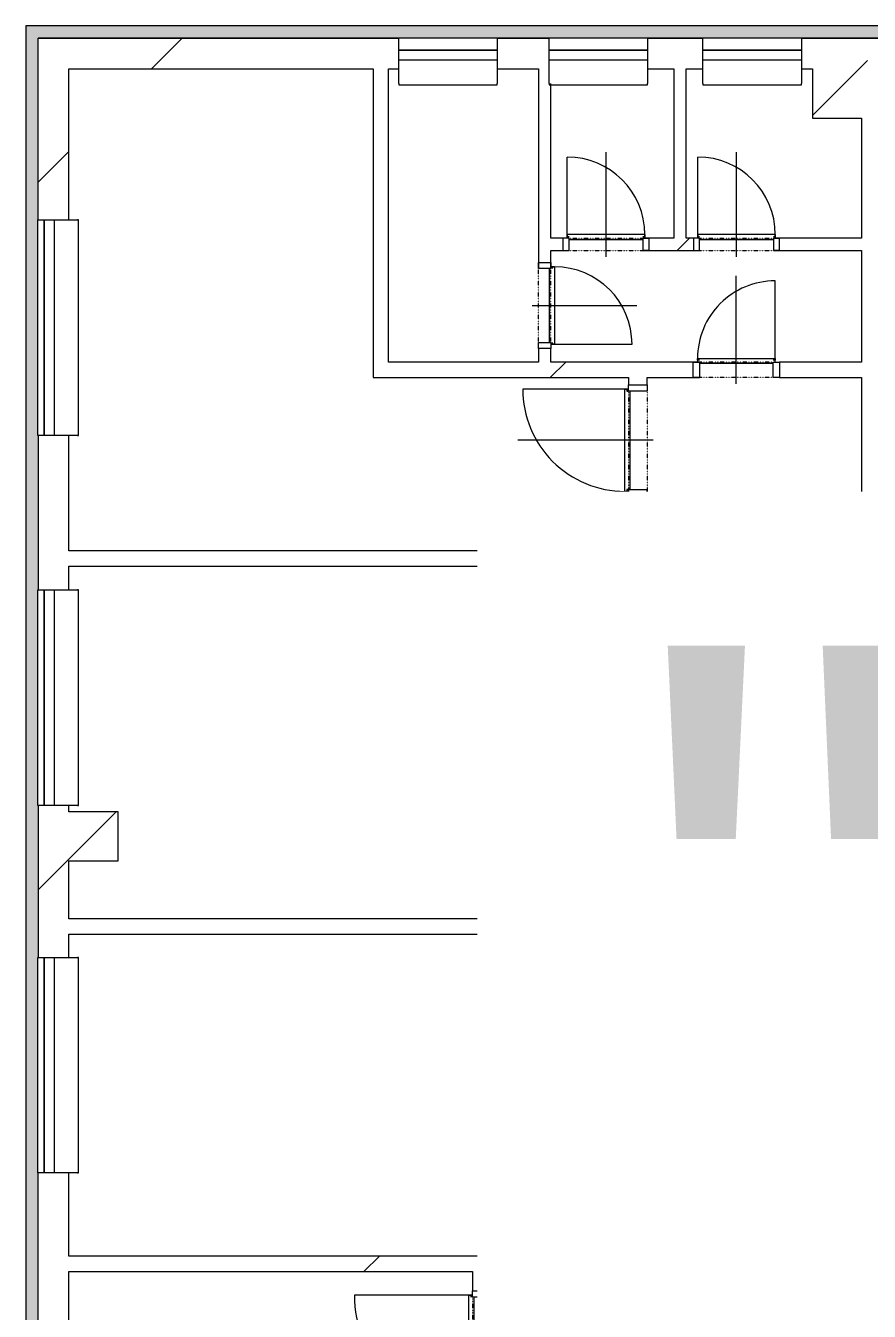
# Model space of a CAD drawing. Header units: millimetres. Extents: x 46521 to 262603, y -45352 to 20466.
# Drawn here: x 139065 to 145917, y -1532 to 8910 of the extents above; entities that cross this region are included whole.
import ezdxf

# ---------------------------------------------------------------- set-up
doc = ezdxf.new("R2010")
doc.units = ezdxf.units.MM
doc.linetypes.add('Čerchovaná se dvěma tečkami', pattern=[2.59, 1, -0.53, 0, -0.53, 0, -0.53])
for name, color, linetype, lineweight in [('A-DOOR', 31, 'Continuous', 13), ('A-DOOR-FRAM', 31, 'Continuous', 9), ('A-GENM', 13, 'Continuous', 13), ('A-GLAZ', 151, 'Continuous', 13), ('A-WALL', 113, 'Continuous', 13), ('A-WALL-PATT', 111, 'Continuous', 9), ('G-ANNO-TEXT', 231, 'Continuous', 9), ('S-COLS', 52, 'Continuous', 13)]:
    doc.layers.add(name, color=color, linetype=linetype, lineweight=lineweight)
doc.styles.add('Arial_3', font='arial.ttf', dxfattribs={"height": 5000})
pattern_1 = [(45, (128653, 0), (-7184, 7184), []), (45, (131527, -3e-12), (-7184, 7184), []), (45, (137274, -7e-12), (-4310.5, 10058), [4064, -2032, 67, -1965])]
pattern_2 = [(45, (128653, 0), (-7184.2, 7184.2), []), (45, (131527, -3e-12), (-7184.2, 7184.2), []), (45, (137274, -8e-12), (-4310.5, 10058), [4064, -2032, 67, -1965])]
pattern_3 = [(45, (128653, 0), (-7184, 7184), []), (45, (131527, 0), (-7184, 7184), []), (45, (137274, 0), (-4310.5, 10058), [4064, -2032, 67, -1965])]

# ---------------------------------------------------------------- blocks, each defined once
blk = doc.blocks.new('OKNO_2k_ - OKNO_2k_1750 x 1750-1963716-Mapka _ závislý 15')
at = {"layer": 'A-GLAZ', "lineweight": 9}
for p, q in [((-875, 126), (875, 126)), ((-875, 75), (-875, 126)), ((875, 126), (875, 75)), ((875, 75), (-875, 75)), ((-875, 75), (875, 75)), ((-875, -5), (-875, 75)), ((875, 75), (875, -5)), ((875, -5), (-875, -5))]:
    blk.add_line(p, q, dxfattribs=at)
blk = doc.blocks.new('OKNO_1k - OKNO_1k_800x900-2034288-Mapka _ závislý 15')
at = {"layer": 'A-GLAZ', "lineweight": 9}
for p, q in [((-400, 126), (400, 126)), ((-400, 25), (-400, 126)), ((400, 126), (400, 25)), ((400, 25), (-400, 25)), ((-400, 25), (400, 25)), ((-400, -55), (-400, 25)), ((400, 25), (400, -55)), ((400, -55), (-400, -55))]:
    blk.add_line(p, q, dxfattribs=at)
blk = doc.blocks.new('parapet s nosem_vnitní - parapet s nosem_vnitní-1280353-Mapka _ závislý 15')
at = {"layer": 'A-GENM', "lineweight": 9}
for p, q in [((-400, -190), (-400, 0)), ((400, 0), (400, -190)), ((-400, -190), (-400, -200)), ((-400, -200), (400, -200)), ((-400, -200), (400, -200)), ((400, -200), (400, -190))]:
    blk.add_line(p, q, dxfattribs=at)
blk = doc.blocks.new('OKNO_1k - OKNO_1k_800x900-2034289-Mapka _ závislý 15')
at = {"layer": 'A-GLAZ', "lineweight": 9}
for p, q in [((-400, 126), (400, 126)), ((-400, 25), (-400, 126)), ((400, 126), (400, 25)), ((400, 25), (-400, 25)), ((-400, 25), (400, 25)), ((-400, -55), (-400, 25)), ((400, 25), (400, -55)), ((400, -55), (-400, -55))]:
    blk.add_line(p, q, dxfattribs=at)
blk = doc.blocks.new('Betonový čtvercový sloup - 400 x 400-V138-Mapka _ závislý 15')
at = {"layer": 'S-COLS', "lineweight": 9}
h = blk.add_hatch(dxfattribs=at)
h.set_pattern_fill('FP_79', color=256, style=0, pattern_type=2)
h.set_pattern_definition([(45, (-16971, -2366), (-7184, 7184), []), (45, (-14098, -2366), (-7184, 7184), []), (45, (-8350, -2366), (-4311, 10058), [4064, -2032, 67, -1965])])
h.paths.add_polyline_path([(-200, -200), (200, -200), (200, 200), (-200, 200)])
for p, q in [((200, 200), (-200, 200)), ((-200, 200), (-200, -200)), ((200, -200), (200, 200)), ((-200, -200), (200, -200))]:
    blk.add_line(p, q, dxfattribs=at)
blk = doc.blocks.new('parapet s nosem_vnitní - parapet s nosem_vnitní-1501804-Mapka _ závislý 15')
at = {"layer": 'A-GENM', "lineweight": 9}
for p, q in [((-875, -190), (-875, 0)), ((875, 0), (875, -190)), ((-875, -190), (-875, -200)), ((-875, -200), (875, -200)), ((-875, -200), (875, -200)), ((875, -200), (875, -190))]:
    blk.add_line(p, q, dxfattribs=at)
blk = doc.blocks.new('DVERE_1k_oblozka - DD03_01_800x1970_koupelna-V179-Mapka _ závislý 15')
at = {"layer": 'A-DOOR', "lineweight": 9}
for p, q in [((0, 128), (0, -972)), ((-450, 78), (-400, 78)), ((-450, -72), (-450, 78)), ((-400, 78), (-400, -72)), ((400, 78), (450, 78)), ((400, -72), (400, 78)), ((450, 78), (450, -72)), ((-400, -72), (-450, -72)), ((-415, -72), (-415, -932)), ((-415, -87), (-400, -87)), ((-415, -102), (-415, -87)), ((415, -102), (-415, -102)), ((-400, -62), (400, -62)), ((-400, -87), (-400, -73)), ((305, -102), (-305, -102)), ((450, -72), (400, -72)), ((400, -73), (400, -87)), ((400, -87), (415, -87)), ((415, -102), (415, -72)), ((415, -87), (415, -102))]:
    blk.add_line(p, q, dxfattribs=at)
at = {"layer": 'A-DOOR', "linetype": 'Čerchovaná se dvěma tečkami', "lineweight": 9}
for p, q in [((-400, 78), (400, 78)), ((-400, -72), (400, -72))]:
    blk.add_line(p, q, dxfattribs=at)
at = {"layer": 'A-DOOR', "lineweight": 9}
blk.add_arc((-415, -102), 830, 270, 0, dxfattribs=at)
at = {"layer": 'A-DOOR-FRAM'}
for p, q in [((-450, 78), (-400, 78)), ((-400, 78), (-400, -72)), ((400, -72), (400, 78)), ((450, 78), (400, 78)), ((-400, -72), (-450, -72)), ((400, -72), (450, -72))]:
    blk.add_line(p, q, dxfattribs=at)
blk = doc.blocks.new('DVERE_1k_oblozka - DD03_01_600x1970_koupelna-1940558-Mapka _ závislý 15')
at = {"layer": 'A-DOOR', "lineweight": 9}
for p, q in [((0, 115), (0, -760)), ((-350, 65), (-300, 65)), ((-350, -60), (-350, 65)), ((-300, 65), (-300, -60)), ((300, 65), (350, 65)), ((300, -60), (300, 65)), ((350, 65), (350, -60)), ((-300, -60), (-350, -60)), ((-315, -60), (-315, -720)), ((-315, -75), (-300, -75)), ((-315, -90), (-315, -75)), ((315, -90), (-315, -90)), ((-300, -50), (300, -50)), ((205, -90), (-205, -90)), ((350, -60), (300, -60)), ((300, -75), (315, -75)), ((315, -90), (315, -60)), ((315, -75), (315, -90))]:
    blk.add_line(p, q, dxfattribs=at)
at = {"layer": 'A-DOOR', "linetype": 'Čerchovaná se dvěma tečkami', "lineweight": 9}
for p, q in [((-300, 65), (300, 65)), ((-300, -60), (300, -60))]:
    blk.add_line(p, q, dxfattribs=at)
at = {"layer": 'A-DOOR', "lineweight": 9}
blk.add_arc((-315, -90), 630, 270, 0, dxfattribs=at)
at = {"layer": 'A-DOOR-FRAM'}
for p, q in [((-350, 65), (-300, 65)), ((-300, 65), (-300, -60)), ((300, -60), (300, 65)), ((350, 65), (300, 65)), ((-300, -60), (-350, -60)), ((300, -60), (350, -60))]:
    blk.add_line(p, q, dxfattribs=at)
blk = doc.blocks.new('DVERE_1k_oblozka - DD03_01_600x1970_koupelna-1549500-Mapka _ závislý 15')
at = {"layer": 'A-DOOR', "lineweight": 9}
for p, q in [((0, -103), (0, 747)), ((-315, 47), (-315, 707)), ((-300, 47), (-350, 47)), ((-350, 47), (-350, -53)), ((315, 77), (-315, 77)), ((-315, 77), (-315, 62)), ((-315, 62), (-300, 62)), ((-300, -53), (-300, 47)), ((-300, 37), (300, 37)), ((205, 77), (-205, 77)), ((300, 62), (315, 62)), ((350, 47), (300, 47)), ((300, 47), (300, -53)), ((315, 62), (315, 77)), ((315, 77), (315, 47)), ((350, -53), (350, 47)), ((-350, -53), (-300, -53)), ((300, -53), (350, -53))]:
    blk.add_line(p, q, dxfattribs=at)
at = {"layer": 'A-DOOR', "linetype": 'Čerchovaná se dvěma tečkami', "lineweight": 9}
for p, q in [((-300, 47), (300, 47)), ((-300, -53), (300, -53))]:
    blk.add_line(p, q, dxfattribs=at)
at = {"layer": 'A-DOOR', "lineweight": 9}
blk.add_arc((-315, 77), 630, 360, 90, dxfattribs=at)
at = {"layer": 'A-DOOR-FRAM'}
for p, q in [((-300, 47), (-350, 47)), ((-300, -53), (-300, 47)), ((300, 47), (300, -53)), ((300, 47), (350, 47)), ((-350, -53), (-300, -53)), ((350, -53), (300, -53))]:
    blk.add_line(p, q, dxfattribs=at)
blk = doc.blocks.new('DVERE_1k_oblozka - DD03_01_600x1970_koupelna-1549499-Mapka _ závislý 15')
at = {"layer": 'A-DOOR', "lineweight": 9}
for p, q in [((-350, 53), (-300, 53)), ((-350, -47), (-350, 53)), ((-300, 53), (-300, -47)), ((0, 103), (0, -747)), ((300, 53), (350, 53)), ((300, -47), (300, 53)), ((350, 53), (350, -47)), ((-300, -47), (-350, -47)), ((-315, -47), (-315, -707)), ((-315, -62), (-300, -62)), ((-315, -77), (-315, -62)), ((315, -77), (-315, -77)), ((-300, -37), (300, -37)), ((205, -77), (-205, -77)), ((350, -47), (300, -47)), ((300, -62), (315, -62)), ((315, -77), (315, -47)), ((315, -62), (315, -77))]:
    blk.add_line(p, q, dxfattribs=at)
at = {"layer": 'A-DOOR', "linetype": 'Čerchovaná se dvěma tečkami', "lineweight": 9}
for p, q in [((-300, 53), (300, 53)), ((-300, -47), (300, -47))]:
    blk.add_line(p, q, dxfattribs=at)
at = {"layer": 'A-DOOR', "lineweight": 9}
blk.add_arc((-315, -77), 630, 270, 0, dxfattribs=at)
at = {"layer": 'A-DOOR-FRAM'}
for p, q in [((-350, 53), (-300, 53)), ((-300, 53), (-300, -47)), ((300, -47), (300, 53)), ((350, 53), (300, 53)), ((-300, -47), (-350, -47)), ((300, -47), (350, -47))]:
    blk.add_line(p, q, dxfattribs=at)
blk = doc.blocks.new('DVERE_1k_oblozka - DD03_01_800x1970_koupelna-1941344-Mapka _ závislý 15')
at = {"layer": 'A-DOOR', "lineweight": 9}
for p, q in [((-450, 128), (-400, 128)), ((-450, -122), (-450, 128)), ((-400, 128), (-400, -122)), ((0, 178), (0, -1022)), ((400, 128), (450, 128)), ((400, -122), (400, 128)), ((450, 128), (450, -122)), ((-400, -122), (-450, -122)), ((-415, -122), (-415, -982)), ((-415, -137), (-400, -137)), ((-415, -152), (-415, -137)), ((415, -152), (-415, -152)), ((-400, -112), (400, -112)), ((305, -152), (-305, -152)), ((450, -122), (400, -122)), ((400, -137), (415, -137)), ((415, -152), (415, -122)), ((415, -137), (415, -152))]:
    blk.add_line(p, q, dxfattribs=at)
at = {"layer": 'A-DOOR', "linetype": 'Čerchovaná se dvěma tečkami', "lineweight": 9}
for p, q in [((-400, 128), (400, 128)), ((-400, -122), (400, -122))]:
    blk.add_line(p, q, dxfattribs=at)
at = {"layer": 'A-DOOR', "lineweight": 9}
blk.add_arc((-415, -152), 830, 270, 0, dxfattribs=at)
at = {"layer": 'A-DOOR-FRAM'}
for p, q in [((-450, 128), (-400, 128)), ((-400, 128), (-400, -122)), ((400, -122), (400, 128)), ((450, 128), (400, 128)), ((-400, -122), (-450, -122)), ((400, -122), (450, -122))]:
    blk.add_line(p, q, dxfattribs=at)
blk = doc.blocks.new('DVERE_1k_oblozka - DD03_01_900x1970-1941784-Mapka _ závislý 15')
at = {"layer": 'A-DOOR', "lineweight": 9}
for p, q in [((-500, 128), (-450, 128)), ((-500, -122), (-500, 128)), ((-450, 128), (-450, -122)), ((0, 178), (0, -1122)), ((450, 128), (500, 128)), ((450, -122), (450, 128)), ((500, 128), (500, -122)), ((-450, -122), (-500, -122)), ((-465, -122), (-465, -1082)), ((-465, -137), (-450, -137)), ((-465, -152), (-465, -137)), ((465, -152), (-465, -152)), ((-450, -112), (450, -112)), ((355, -152), (-355, -152)), ((500, -122), (450, -122)), ((450, -137), (465, -137)), ((465, -152), (465, -122)), ((465, -137), (465, -152))]:
    blk.add_line(p, q, dxfattribs=at)
at = {"layer": 'A-DOOR', "linetype": 'Čerchovaná se dvěma tečkami', "lineweight": 9}
for p, q in [((-450, 128), (450, 128)), ((-450, -122), (450, -122))]:
    blk.add_line(p, q, dxfattribs=at)
at = {"layer": 'A-DOOR', "lineweight": 9}
blk.add_arc((-465, -152), 930, 270, 0, dxfattribs=at)
at = {"layer": 'A-DOOR-FRAM'}
for p, q in [((-500, 128), (-450, 128)), ((-450, 128), (-450, -122)), ((450, -122), (450, 128)), ((500, 128), (450, 128)), ((-450, -122), (-500, -122)), ((450, -122), (500, -122))]:
    blk.add_line(p, q, dxfattribs=at)
blk = doc.blocks.new('DVERE_1k_oblozka - DD03_01_800x1970_koupelna-2042788-Mapka _ závislý 15')
at = {"layer": 'A-DOOR', "lineweight": 9}
for p, q in [((-415, 22), (-415, 882)), ((0, -78), (0, 922)), ((-400, 22), (-450, 22)), ((-450, 22), (-450, -28)), ((415, 52), (-415, 52)), ((-415, 52), (-415, 37)), ((-415, 37), (-400, 37)), ((-400, -28), (-400, 22)), ((-400, 12), (400, 12)), ((305, 52), (-305, 52)), ((400, 37), (415, 37)), ((450, 22), (400, 22)), ((400, 22), (400, -28)), ((415, 37), (415, 52)), ((415, 52), (415, 22)), ((450, -28), (450, 22)), ((-450, -28), (-400, -28)), ((400, -28), (450, -28))]:
    blk.add_line(p, q, dxfattribs=at)
at = {"layer": 'A-DOOR', "linetype": 'Čerchovaná se dvěma tečkami', "lineweight": 9}
for p, q in [((-400, 22), (400, 22)), ((-400, -28), (400, -28))]:
    blk.add_line(p, q, dxfattribs=at)
at = {"layer": 'A-DOOR', "lineweight": 9}
blk.add_arc((-415, 52), 830, 360, 90, dxfattribs=at)
at = {"layer": 'A-DOOR-FRAM'}
for p, q in [((-400, 22), (-450, 22)), ((-400, -28), (-400, 22)), ((400, 22), (400, -28)), ((400, 22), (450, 22)), ((-450, -28), (-400, -28)), ((450, -28), (400, -28))]:
    blk.add_line(p, q, dxfattribs=at)

msp = doc.modelspace()

# ---------------------------------------------------------------- hatches: boundary and pattern name
at = {"layer": 'A-WALL-PATT'}
h = msp.add_hatch(color=256, dxfattribs=at)
h.paths.add_polyline_path([(155085.2, 8810.3), (155085.2, 8910.3), (149555.9, 8910.3), (149555.9, 8810.3), (154985.2, 8810.3)])
h.paths.add_polyline_path([(139165.2, 8810.3), (147755.9, 8810.3), (147755.9, 8910.3), (139065.2, 8910.3), (139065.2, 8810.3)])
msp.add_hatch(color=256, dxfattribs=at).paths.add_polyline_path([(139065.2, -4049.7), (139165.2, -4049.7), (139165.2, 8810.3), (139065.2, 8810.3), (139065.2, -3886.1)])
h = msp.add_hatch(dxfattribs=at)
h.set_pattern_fill('FP_31', color=256, angle=45, style=0, pattern_type=2)
h.set_pattern_definition(pattern_2)
h.paths.add_polyline_path([(154735.2, 8560.3), (154985.2, 8560.3), (154985.2, 8810.3), (152696.6, 8810.3), (152696.6, 8560.3), (153118.8, 8560.3)])
h.paths.add_polyline_path([(139415.2, 8560.3), (142095.7, 8560.3), (142095.7, 8810.3), (139165.2, 8810.3), (139165.2, 8560.3)])
h.paths.add_polyline_path([(143315.7, 8560.3), (143315.7, 8810.3), (142895.7, 8810.3), (142895.7, 8560.3), (143230.3, 8560.3)])
h.paths.add_polyline_path([(150420.3, 8560.3), (151896.6, 8560.3), (151896.6, 8810.3), (149555.9, 8810.3), (149555.9, 8560.3)])
h.paths.add_polyline_path([(144115.7, 8560.3), (144565.7, 8577.6), (144565.7, 8810.3), (144115.7, 8810.3), (144115.7, 8604.7)])
h.paths.add_polyline_path([(145365.7, 8560.3), (147755.9, 8560.3), (147755.9, 8810.3), (145365.7, 8810.3), (145365.7, 8630.3)])
h = msp.add_hatch(dxfattribs=at)
h.set_pattern_fill('FP_30', color=256, angle=45, style=0, pattern_type=2)
h.set_pattern_definition(pattern_1)
h.paths.add_polyline_path([(139165.2, -3886.1), (139331.7, -3886.1), (139331.7, -3474), (139415.2, -3474), (139415.2, -408.1), (139165.2, -408.1), (139165.2, -3474)])
h.paths.add_polyline_path([(139295.2, 1341.9), (139415.2, 1341.9), (139415.2, 2577.8), (139165.2, 2577.8), (139165.2, 1341.9), (139215.2, 1341.9)])
h.paths.add_polyline_path([(139295.2, 4327.8), (139415.2, 4327.8), (139415.2, 5582.8), (139165.2, 5582.8), (139165.2, 4327.8), (139215.2, 4327.8)])
h.paths.add_polyline_path([(139165.2, 7332.8), (139415.2, 7332.8), (139415.2, 8560.3), (139165.2, 8560.3)])
h = msp.add_hatch(dxfattribs=at)
h.set_pattern_fill('FP_36', color=256, angle=45, style=0, pattern_type=2)
h.set_pattern_definition(pattern_1)
h.paths.add_polyline_path([(142012.7, 6177.3), (142012.7, 8560.3), (141887.7, 8560.3), (141887.7, 6177.3)])
h = msp.add_hatch(dxfattribs=at)
h.set_pattern_fill('FP_36', color=256, angle=45, style=0, pattern_type=2)
h.set_pattern_definition(pattern_1)
h.paths.add_polyline_path([(143330.3, 6177.3), (143330.3, 6287.3), (143230.3, 6287.3), (143230.3, 6177.3)])
h.paths.add_polyline_path([(143330.3, 6987.3), (143315.7, 8560.3), (143230.3, 8560.3), (143230.3, 6987.3)])
h = msp.add_hatch(dxfattribs=at)
h.set_pattern_fill('FP_36', color=256, angle=45, style=0, pattern_type=2)
h.set_pattern_definition(pattern_1)
h.paths.add_polyline_path([(144428.8, 7183.7), (144428.8, 8560.3), (144328.8, 8560.3), (144328.8, 7183.7)])
h = msp.add_hatch(dxfattribs=at)
h.set_pattern_fill('FP_31', color=256, angle=45, style=0, pattern_type=2)
h.set_pattern_definition(pattern_1)
h.paths.add_polyline_path([(145979.5, 4725.3), (145979.5, 8560.3), (145854.5, 8560.3), (145854.5, 4725.3)])
h = msp.add_hatch(dxfattribs=at)
h.set_pattern_fill('FP_30', color=256, angle=45, style=0, pattern_type=2)
h.set_pattern_definition(pattern_1)
h.paths.add_polyline_path([(144328.8, 7083.7), (144488.8, 7083.7), (144488.8, 7183.7), (144128.8, 7183.7), (144128.8, 7083.7)])
h.paths.add_polyline_path([(145188.8, 7083.7), (145854.5, 7083.7), (145854.5, 7183.7), (145188.8, 7183.7)])
h.paths.add_polyline_path([(143428.8, 7083.7), (143428.8, 7183.7), (143330.3, 7183.7), (143330.3, 7083.7)])
h = msp.add_hatch(dxfattribs=at)
h.set_pattern_fill('FP_30', color=256, angle=45, style=0, pattern_type=2)
h.set_pattern_definition(pattern_1)
h.paths.add_polyline_path([(144486.8, 6052.3), (144486.8, 6177.3), (141887.7, 6177.3), (141887.7, 6052.3), (144111.8, 6052.3)])
h.paths.add_polyline_path([(145854.5, 6052.3), (145854.5, 6177.3), (145186.8, 6177.3), (145186.8, 6052.3)])
h = msp.add_hatch(dxfattribs=at)
h.set_pattern_fill('FP_36', color=256, angle=45, style=0, pattern_type=2)
h.set_pattern_definition(pattern_1)
h.paths.add_polyline_path([(144111.8, 5048), (144111.8, 5093), (143961.8, 5093), (143961.8, 5048)])
h.paths.add_polyline_path([(143961.8, 5993), (144111.8, 5993), (144111.8, 6052.3), (143961.8, 6052.3)])
h = msp.add_hatch(dxfattribs=at)
h.set_pattern_fill('FP_31', color=256, angle=45, style=0, pattern_type=2)
h.set_pattern_definition(pattern_1)
h.paths.add_polyline_path([(143861.8, -1083.3), (144111.8, -1083.3), (144111.8, 1.7), (143861.8, 1.7)])
h.paths.add_polyline_path([(143861.8, 901.7), (144111.8, 901.7), (144111.8, 3076.7), (143861.8, 3076.7), (143861.8, 1178.9)])
h.paths.add_polyline_path([(144111.8, 3976.7), (144111.8, 5048), (143861.8, 5048), (143861.8, 3976.7), (143960.8, 3976.7)])
h = msp.add_hatch(dxfattribs=at)
h.set_pattern_fill('FP_30', color=256, angle=45, style=0, pattern_type=2)
h.set_pattern_definition(pattern_1)
h.paths.add_polyline_path([(139415.2, 4519.2), (143861.8, 4519.2), (143861.8, 4644.2), (139415.2, 4644.2)])
h = msp.add_hatch(dxfattribs=at)
h.set_pattern_fill('FP_30', color=256, angle=45, style=0, pattern_type=2)
h.set_pattern_definition(pattern_1)
h.paths.add_polyline_path([(145331.8, -1150.8), (145381.8, -1150.8), (145381.8, 2919.2), (145331.8, 2919.2), (145331.8, 1178.9)])
h = msp.add_hatch(dxfattribs=at)
h.set_pattern_fill('FP_31', color=256, angle=45, style=0, pattern_type=2)
h.set_pattern_definition(pattern_2)
h.paths.add_polyline_path([(157266.6, 2869.2), (157876.6, 2869.2), (157876.6, 2919.2), (157266.6, 2919.2)])
h.paths.add_polyline_path([(147403.8, 2869.2), (148016, 2869.2), (148016, 2919.2), (145381.8, 2919.2), (145381.8, 2869.2)])
h.paths.add_polyline_path([(154178.1, 2869.2), (154178.1, 2919.2), (153118.1, 2919.2), (153118.1, 2869.2), (153683.1, 2869.2)])
h.paths.add_polyline_path([(156266.6, 2869.2), (156266.6, 2919.2), (155178.1, 2919.2), (155178.1, 2869.2), (155763.1, 2869.2)])
h.paths.add_polyline_path([(150946, 2869.2), (152118.1, 2869.2), (152118.1, 2919.2), (150946, 2919.2)])
h.paths.add_polyline_path([(148916, 2869.2), (150046, 2869.2), (150046, 2919.2), (148916, 2919.2)])
h = msp.add_hatch(dxfattribs=at)
h.set_pattern_fill('FP_30', color=256, angle=45, style=0, pattern_type=2)
h.set_pattern_definition(pattern_1)
h.paths.add_polyline_path([(139415.2, 1531.7), (143861.8, 1531.7), (143861.8, 1656.7), (139415.2, 1656.7)])
h = msp.add_hatch(dxfattribs=at)
h.set_pattern_fill('FP_30', color=256, angle=45, style=0, pattern_type=2)
h.set_pattern_definition(pattern_1)
h.paths.add_polyline_path([(143861.8, -1083.3), (144111.8, -1200.8), (144111.8, -1083.3), (143960.8, -1083.3)])
h.paths.add_polyline_path([(144111.8, -1208.3), (143861.8, -1083.3), (139415.2, -1083.3), (139415.2, -1208.3), (143960.8, -1208.3)])
h = msp.add_hatch(dxfattribs=at)
h.set_pattern_fill('FP_31', color=256, angle=45, style=0, pattern_type=2)
h.set_pattern_definition(pattern_1)
h.paths.add_polyline_path([(142944.3, -3886.1), (142944.3, -2365.8), (142694.3, -2365.8), (142694.3, -3886.1)])
h.paths.add_polyline_path([(142694.3, -1365.8), (142944.3, -1365.8), (142944.3, -1208.3), (142694.3, -1208.3)])
h = msp.add_hatch(dxfattribs=at)
h.set_pattern_fill('FP_31', color=256, angle=45, style=0, pattern_type=2)
h.set_pattern_definition(pattern_2)
h.paths.add_polyline_path([(145381.8, -1200.8), (145381.8, -1150.8), (145231.8, -1150.8), (145231.8, -1200.8), (145331.8, -1200.8)])
h.paths.add_polyline_path([(144111.8, -1200.8), (144331.8, -1200.8), (144331.8, -1150.8), (144111.8, -1150.8)])
at = {"layer": 'S-COLS', "lineweight": 9}
h = msp.add_hatch(dxfattribs=at)
h.set_pattern_fill('FP_72', color=256, style=0, pattern_type=2)
h.set_pattern_definition(pattern_3)
h.paths.add_polyline_path([(145454.5, 8160.3), (145854.5, 8160.3), (145854.5, 8560.3), (145454.5, 8560.3)])
h = msp.add_hatch(dxfattribs=at)
h.set_pattern_fill('FP_72', color=256, style=0, pattern_type=2)
h.set_pattern_definition(pattern_3)
h.paths.add_polyline_path([(139415.2, 2125.9), (139815.2, 2125.9), (139815.2, 2525.9), (139415.2, 2525.9)])

# ---------------------------------------------------------------- linework, layer by layer
at = {"layer": 'A-WALL', "lineweight": 9}
for p, q in [((147755.9, 8910.3), (139065.2, 8910.3)), ((139065.2, 8910.3), (139065.2, -4049.7)), ((139165.2, 8810.3), (142095.7, 8810.3)), ((142095.7, 8810.3), (139165.2, 8810.3)), ((139165.2, 7332.8), (139165.2, 8810.3)), ((142895.7, 8810.3), (143315.7, 8810.3)), ((143315.7, 8810.3), (142895.7, 8810.3)), ((144115.7, 8810.3), (144565.7, 8810.3)), ((144565.7, 8810.3), (144115.7, 8810.3)), ((145365.7, 8810.3), (147755.9, 8810.3)), ((147755.9, 8810.3), (145365.7, 8810.3)), ((139415.2, 7332.8), (139415.2, 8560.3)), ((139415.2, 8560.3), (141887.7, 8560.3)), ((141887.7, 8560.3), (141887.7, 6052.3)), ((142012.7, 8560.3), (142095.7, 8560.3)), ((142012.7, 6177.3), (142012.7, 8560.3)), ((142895.7, 8560.3), (143230.3, 8560.3)), ((143230.3, 8560.3), (143230.3, 6987.3)), ((144115.7, 8560.3), (144328.8, 8560.3)), ((144328.8, 8560.3), (144328.8, 7183.7)), ((144428.8, 8560.3), (144565.7, 8560.3)), ((144428.8, 7183.7), (144428.8, 8560.3)), ((145365.7, 8560.3), (145454.5, 8560.3)), ((143330.3, 7183.7), (143330.3, 8440.3)), ((145854.5, 8160.3), (145854.5, 7183.7)), ((143428.8, 7183.7), (143330.3, 7183.7)), ((144328.8, 7183.7), (144128.8, 7183.7)), ((144488.8, 7183.7), (144428.8, 7183.7)), ((145854.5, 7183.7), (145188.8, 7183.7)), ((143330.3, 7083.7), (143428.8, 7083.7)), ((143330.3, 6987.3), (143330.3, 7083.7)), ((144128.8, 7083.7), (144488.8, 7083.7)), ((145188.8, 7083.7), (145854.5, 7083.7)), ((145854.5, 7083.7), (145854.5, 6177.3)), ((143230.3, 6287.3), (143230.3, 6177.3)), ((143330.3, 6177.3), (143330.3, 6287.3)), ((143230.3, 6177.3), (142012.7, 6177.3)), ((144486.8, 6177.3), (143330.3, 6177.3)), ((145854.5, 6177.3), (145186.8, 6177.3)), ((141887.7, 6052.3), (143961.8, 6052.3)), ((143961.8, 6052.3), (143961.8, 5993)), ((144111.8, 6052.3), (144486.8, 6052.3)), ((144111.8, 5993), (144111.8, 6052.3)), ((145186.8, 6052.3), (145854.5, 6052.3)), ((145854.5, 6052.3), (145854.5, 4725.3)), ((139165.2, 5582.8), (139165.2, 4327.8)), ((139415.2, 4644.2), (139415.2, 5582.8)), ((143861.8, 5048), (143861.8, 4644.2)), ((143961.8, 5048), (143861.8, 5048)), ((143961.8, 5093), (143961.8, 5048)), ((144111.8, 3976.7), (144111.8, 5093)), ((145854.5, 4725.3), (145979.5, 4725.3)), ((143861.8, 4644.2), (139415.2, 4644.2)), ((139415.2, 4327.8), (139415.2, 4519.2)), ((139415.2, 4519.2), (143861.8, 4519.2)), ((143861.8, 4519.2), (143861.8, 3976.7)), ((143861.8, 3076.7), (143861.8, 1656.7)), ((144111.8, 901.7), (144111.8, 3076.7)), ((145331.8, 2919.2), (145331.8, -1150.8)), ((148016, 2919.2), (145331.8, 2919.2)), ((145381.8, -1200.8), (145381.8, 2869.2)), ((145381.8, 2869.2), (147403.8, 2869.2)), ((139165.2, 2577.8), (139165.2, 1341.9)), ((139415.2, 2525.9), (139415.2, 2577.8)), ((139415.2, 1656.7), (139415.2, 2125.9)), ((143861.8, 1656.7), (139415.2, 1656.7)), ((139415.2, 1341.9), (139415.2, 1531.7)), ((139415.2, 1531.7), (143861.8, 1531.7)), ((143861.8, 1531.7), (143861.8, 901.7)), ((143861.8, 1.7), (143861.8, -1083.3)), ((144111.8, -1150.8), (144111.8, 1.7)), ((139165.2, -4229.7), (139165.2, -408.1)), ((139415.2, -1083.3), (139415.2, -408.1)), ((143861.8, -1083.3), (139415.2, -1083.3)), ((139415.2, -3474), (139415.2, -1208.3)), ((139415.2, -1208.3), (142694.3, -1208.3)), ((142694.3, -1208.3), (142694.3, -1365.8)), ((142944.3, -1208.3), (144111.8, -1208.3)), ((142944.3, -1365.8), (142944.3, -1208.3)), ((144331.8, -1150.8), (144111.8, -1150.8)), ((144111.8, -1208.3), (144111.8, -1200.8)), ((144111.8, -1200.8), (144331.8, -1200.8)), ((145331.8, -1150.8), (145231.8, -1150.8)), ((145231.8, -1200.8), (145381.8, -1200.8))]:
    msp.add_line(p, q, dxfattribs=at)
at = {"layer": 'S-COLS', "lineweight": 9}
for p, q in [((145454.5, 8560.3), (145454.5, 8160.3)), ((145454.5, 8160.3), (145854.5, 8160.3)), ((139815.2, 2525.9), (139415.2, 2525.9)), ((139815.2, 2125.9), (139815.2, 2525.9)), ((139415.2, 2125.9), (139815.2, 2125.9))]:
    msp.add_line(p, q, dxfattribs=at)

# ---------------------------------------------------------------- block references
at = {"layer": 'A-DOOR', "lineweight": 9}
for name, p in [('DVERE_1k_oblozka - DD03_01_600x1970_koupelna-1549500-Mapka _ závislý 15', (143778.8, 7136.5)), ('DVERE_1k_oblozka - DD03_01_600x1970_koupelna-1549500-Mapka _ závislý 15', (144838.8, 7136.5)), ('DVERE_1k_oblozka - DD03_01_800x1970_koupelna-2042788-Mapka _ závislý 15', (144781.8, -1173))]:
    msp.add_blockref(name, p, dxfattribs=at)
for name, p, rotation in [('DVERE_1k_oblozka - DD03_01_600x1970_koupelna-1549499-Mapka _ závislý 15', (143283.1, 6637.3), 89.9999999999999), ('DVERE_1k_oblozka - DD03_01_600x1970_koupelna-1940558-Mapka _ závislý 15', (144836.8, 6117.7), 180), ('DVERE_1k_oblozka - DD03_01_800x1970_koupelna-V179-Mapka _ závislý 15', (144033.9, 5543), 269.9999999999999), ('DVERE_1k_oblozka - DD03_01_800x1970_koupelna-1941344-Mapka _ závislý 15', (143983.9, 3526.7), 269.9999999999999), ('DVERE_1k_oblozka - DD03_01_800x1970_koupelna-1941344-Mapka _ závislý 15', (143983.9, 451.7), 269.9999999999999), ('DVERE_1k_oblozka - DD03_01_900x1970-1941784-Mapka _ závislý 15', (142816.4, -1865.8), 269.9999999999999)]:
    msp.add_blockref(name, p, dxfattribs=dict(at, rotation=rotation))
at = {"layer": 'A-GENM', "lineweight": 9}
for p in [(142495.7, 8630.3), (143715.7, 8630.3), (144965.7, 8630.3)]:
    msp.add_blockref('parapet s nosem_vnitní - parapet s nosem_vnitní-1280353-Mapka _ závislý 15', p, dxfattribs=at)
at = {"layer": 'A-GENM', "lineweight": 9, "rotation": 89.99999999999991}
for p in [(139295.2, 6457.8), (139295.2, 3452.8), (139295.2, 466.9)]:
    msp.add_blockref('parapet s nosem_vnitní - parapet s nosem_vnitní-1501804-Mapka _ závislý 15', p, dxfattribs=at)
at = {"layer": 'A-GLAZ', "lineweight": 9}
for name, p in [('OKNO_1k - OKNO_1k_800x900-2034288-Mapka _ závislý 15', (142495.7, 8685.3)), ('OKNO_1k - OKNO_1k_800x900-2034289-Mapka _ závislý 15', (143715.7, 8685.3)), ('OKNO_1k - OKNO_1k_800x900-2034288-Mapka _ závislý 15', (144965.7, 8685.3))]:
    msp.add_blockref(name, p, dxfattribs=at)
at = {"layer": 'A-GLAZ', "lineweight": 9, "rotation": 89.99999999999991}
for p in [(139290.2, 6457.8), (139290.2, 3452.8), (139290.2, 466.9)]:
    msp.add_blockref('OKNO_2k_ - OKNO_2k_1750 x 1750-1963716-Mapka _ závislý 15', p, dxfattribs=at)
at = {"layer": 'S-COLS', "lineweight": 9}
msp.add_blockref('Betonový čtvercový sloup - 400 x 400-V138-Mapka _ závislý 15', (145624.5, 2365.9), dxfattribs=at)

# ---------------------------------------------------------------- next in the draw order: texts
at = {"layer": 'G-ANNO-TEXT', "color": 7, "insert": (143983.2, 3875.6), "char_height": 5000, "width": 11704.638, "attachment_point": 1, "style": 'Arial_3', "bg_fill": 3, "box_fill_scale": 1.25, "bg_fill_color": 256, "bg_fill_true_color": 13158600, "bg_fill_transparency": 0}
msp.add_mtext('"A"', dxfattribs=at)

doc.saveas('drawing.dxf')
